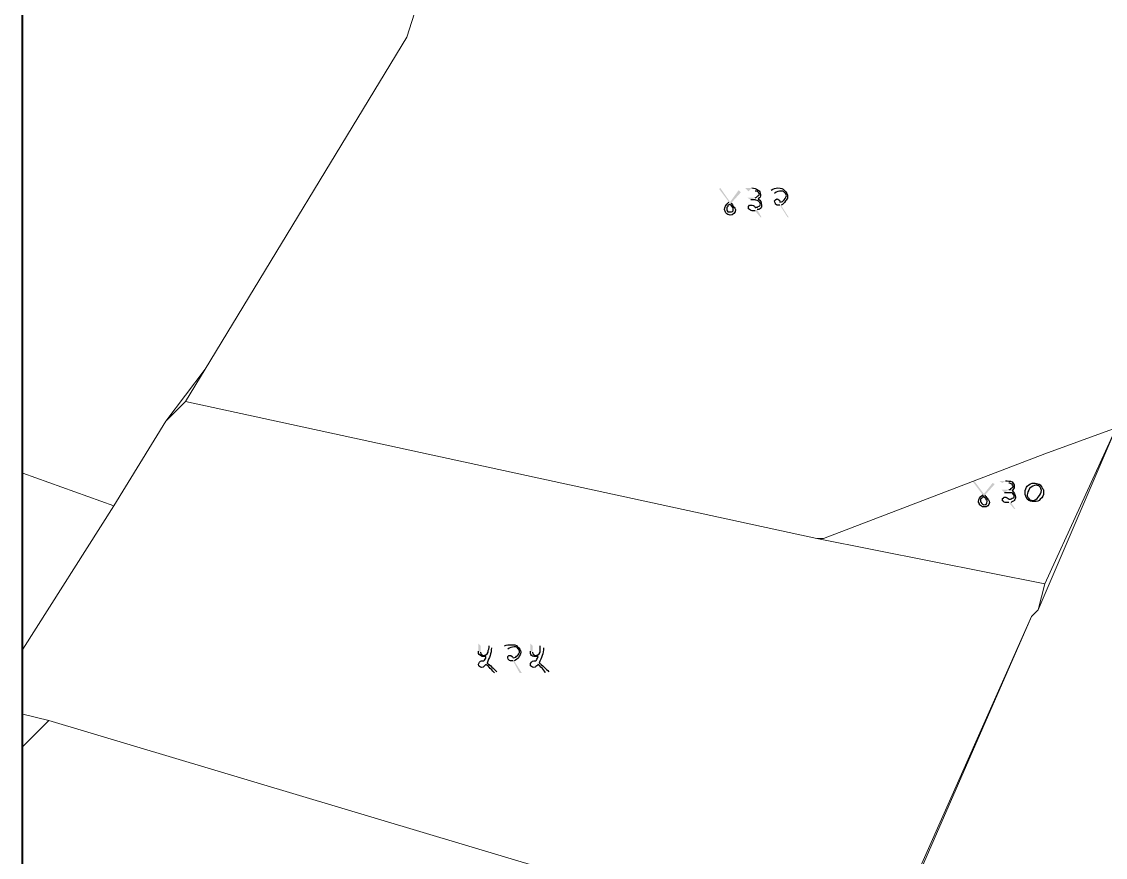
# Model space of a CAD drawing. Header units: inches. Extents: x -9985691 to 3643, y -3269800 to 4788.
# Drawn here: x -4983670 to -4982838, y -3260545 to -3259904 of the extents above; entities that cross this region are included whole.
import ezdxf

# ---------------------------------------------------------------- set-up
doc = ezdxf.new("R2010")
doc.units = ezdxf.units.IN
doc.header["$LTSCALE"] = 2
doc.header["$MEASUREMENT"] = 0
doc.layers.add('PDF_Geometry', color=7, linetype='CONTINUOUS')
doc.layers.add('PDF_Solid Fills', color=7, linetype='CONTINUOUS')

msp = doc.modelspace()

# ---------------------------------------------------------------- hatches: boundary and pattern name
at = {"layer": 'PDF_Solid Fills', "transparency": 33554559}
h = msp.add_hatch(color=256, dxfattribs=at)
h.paths.add_polyline_path([(-4983126.93, -3260042.15), (-4983134.43, -3260032.15), (-4983133.6, -3260031.31), (-4983126.1, -3260042.15), (-4983119.43, -3260032.98), (-4983117.77, -3260034.65), (-4983125.27, -3260042.98)], flags=0)
h.paths.add_polyline_path([(-4983111.93, -3260033.81), (-4983114.43, -3260031.31), (-4983109.43, -3260031.31)], flags=0)
h.paths.add_polyline_path([(-4983105.27, -3260047.98), (-4983101.93, -3260053.81), (-4983102.77, -3260053.81), (-4983106.93, -3260048.81)], flags=0)
h.paths.add_polyline_path([(-4983110.27, -3260040.48), (-4983112.77, -3260038.81), (-4983106.93, -3260038.81)], flags=0)
h.paths.add_polyline_path([(-4983091.93, -3260035.48), (-4983094.43, -3260032.98)], flags=0)
h.paths.add_polyline_path([(-4983086.93, -3260044.65), (-4983081.1, -3260053.81), (-4983081.93, -3260053.81), (-4983087.77, -3260044.65)], flags=0)
h = msp.add_hatch(color=256, dxfattribs=at)
h.paths.add_polyline_path([(-4983126.93, -3260042.15), (-4983134.43, -3260032.15), (-4983133.6, -3260031.31), (-4983126.1, -3260042.15), (-4983119.43, -3260032.98), (-4983117.77, -3260034.65), (-4983125.27, -3260042.98)], flags=0)
h.paths.add_polyline_path([(-4983111.93, -3260033.81), (-4983114.43, -3260031.31), (-4983109.43, -3260031.31)], flags=0)
h.paths.add_polyline_path([(-4983105.27, -3260047.98), (-4983101.93, -3260053.81), (-4983102.77, -3260053.81), (-4983106.93, -3260048.81)], flags=0)
h.paths.add_polyline_path([(-4983110.27, -3260040.48), (-4983112.77, -3260038.81), (-4983106.93, -3260038.81)], flags=0)
h.paths.add_polyline_path([(-4983091.93, -3260035.48), (-4983094.43, -3260032.98)], flags=0)
h.paths.add_polyline_path([(-4983086.93, -3260044.65), (-4983081.1, -3260053.81), (-4983081.93, -3260053.81), (-4983087.77, -3260044.65)], flags=0)
h = msp.add_hatch(color=256, dxfattribs=at)
h.paths.add_polyline_path([(-4982931.93, -3260267.15), (-4982939.43, -3260257.15), (-4982938.6, -3260256.32), (-4982931.1, -3260266.32), (-4982924.43, -3260257.98), (-4982922.77, -3260258.82), (-4982930.27, -3260267.15)], flags=0)
h.paths.add_polyline_path([(-4982916.93, -3260257.98), (-4982919.43, -3260256.32), (-4982914.43, -3260256.32)], flags=0)
h.paths.add_polyline_path([(-4982910.27, -3260272.98), (-4982906.93, -3260277.98), (-4982907.77, -3260277.98), (-4982911.93, -3260272.98)], flags=0)
h.paths.add_polyline_path([(-4982915.27, -3260265.48), (-4982917.77, -3260262.98), (-4982911.93, -3260262.98)], flags=0)
h = msp.add_hatch(color=256, dxfattribs=at)
h.paths.add_polyline_path([(-4982931.93, -3260267.15), (-4982939.43, -3260257.15), (-4982938.6, -3260256.32), (-4982931.1, -3260266.32), (-4982924.43, -3260257.98), (-4982922.77, -3260258.82), (-4982930.27, -3260267.15)], flags=0)
h.paths.add_polyline_path([(-4982916.93, -3260257.98), (-4982919.43, -3260256.32), (-4982914.43, -3260256.32)], flags=0)
h.paths.add_polyline_path([(-4982910.27, -3260272.98), (-4982906.93, -3260277.98), (-4982907.77, -3260277.98), (-4982911.93, -3260272.98)], flags=0)
h.paths.add_polyline_path([(-4982915.27, -3260265.48), (-4982917.77, -3260262.98), (-4982911.93, -3260262.98)], flags=0)
h = msp.add_hatch(color=256, dxfattribs=at)
h.paths.add_polyline_path([(-4983311.1, -3260382.98), (-4983309.43, -3260384.65)], flags=0)
h.paths.add_polyline_path([(-4983305.27, -3260402.98), (-4983306.93, -3260403.81)], flags=0)
h.paths.add_polyline_path([(-4983319.43, -3260387.15), (-4983319.43, -3260381.31), (-4983317.77, -3260382.98), (-4983317.77, -3260387.98)], flags=0)
h.paths.add_polyline_path([(-4983296.93, -3260385.48), (-4983299.43, -3260382.98)], flags=0)
h.paths.add_polyline_path([(-4983291.93, -3260394.65), (-4983286.1, -3260403.81), (-4983287.77, -3260403.81), (-4983292.77, -3260394.65)], flags=0)
h.paths.add_polyline_path([(-4983271.93, -3260382.98), (-4983269.43, -3260384.65)], flags=0)
h.paths.add_polyline_path([(-4983265.27, -3260402.98), (-4983267.77, -3260403.81)], flags=0)
h.paths.add_polyline_path([(-4983279.43, -3260387.15), (-4983279.43, -3260381.31), (-4983277.77, -3260382.98), (-4983277.77, -3260387.98)], flags=0)
h = msp.add_hatch(color=256, dxfattribs=at)
h.paths.add_polyline_path([(-4983311.1, -3260382.98), (-4983309.43, -3260384.65)], flags=0)
h.paths.add_polyline_path([(-4983305.27, -3260402.98), (-4983306.93, -3260403.81)], flags=0)
h.paths.add_polyline_path([(-4983319.43, -3260387.15), (-4983319.43, -3260381.31), (-4983317.77, -3260382.98), (-4983317.77, -3260387.98)], flags=0)
h.paths.add_polyline_path([(-4983296.93, -3260385.48), (-4983299.43, -3260382.98)], flags=0)
h.paths.add_polyline_path([(-4983291.93, -3260394.65), (-4983286.1, -3260403.81), (-4983287.77, -3260403.81), (-4983292.77, -3260394.65)], flags=0)
h.paths.add_polyline_path([(-4983271.93, -3260382.98), (-4983269.43, -3260384.65)], flags=0)
h.paths.add_polyline_path([(-4983265.27, -3260402.98), (-4983267.77, -3260403.81)], flags=0)
h.paths.add_polyline_path([(-4983279.43, -3260387.15), (-4983279.43, -3260381.31), (-4983277.77, -3260382.98), (-4983277.77, -3260387.98)], flags=0)

# ---------------------------------------------------------------- linework, layer by layer
at = {"layer": 'PDF_Geometry', "lineweight": 13}
msp.add_lwpolyline([(-4983670.26, -3257525.48), (-4979932.76, -3257525.48), (-4979932.76, -3261197.15), (-4983670.26, -3261197.15)], close=True, dxfattribs=at)
at = {"layer": 'PDF_Geometry', "lineweight": 9}
for points in [[(-4983339.43, -3259805.48), (-4983374.43, -3259915.48), (-4983529.43, -3260170.48), (-4983559.43, -3260210.48), (-4983599.43, -3260275.48), (-4983669.43, -3260250.48), (-4983669.43, -3259520.48), (-4983589.43, -3259580.48), (-4983474.43, -3259695.48), (-4983354.43, -3259780.48)], [(-4983339.43, -3259805.48), (-4983374.43, -3259915.48), (-4983529.43, -3260170.48), (-4983559.43, -3260210.48), (-4983599.43, -3260275.48), (-4983669.43, -3260250.48), (-4983669.43, -3259520.48), (-4983589.43, -3259580.48), (-4983474.43, -3259695.48), (-4983354.43, -3259780.48)], [(-4983339.43, -3259805.48), (-4983374.43, -3259915.48), (-4983529.43, -3260170.48), (-4983559.43, -3260210.48), (-4983599.43, -3260275.48), (-4983669.43, -3260250.48), (-4983669.43, -3259520.48), (-4983589.43, -3259580.48), (-4983474.43, -3259695.48), (-4983354.43, -3259780.48)], [(-4983339.43, -3259805.48), (-4983374.43, -3259915.48), (-4983529.43, -3260170.48), (-4983559.43, -3260210.48), (-4983599.43, -3260275.48), (-4983669.43, -3260250.48), (-4983669.43, -3259520.48), (-4983589.43, -3259580.48), (-4983474.43, -3259695.48), (-4983354.43, -3259780.48)], [(-4982659.43, -3259795.48), (-4982829.43, -3260215.48), (-4982884.43, -3260235.48), (-4983054.43, -3260300.48), (-4983059.43, -3260300.48), (-4983544.43, -3260195.48), (-4983529.43, -3260170.48), (-4983374.43, -3259915.48), (-4983339.43, -3259805.48), (-4983229.43, -3259845.48), (-4983229.43, -3259850.48), (-4983004.43, -3259885.48), (-4982909.43, -3259860.48), (-4982824.43, -3259825.48), (-4982734.43, -3259825.48), (-4982674.43, -3259795.48)], [(-4982659.43, -3259795.48), (-4982829.43, -3260215.48), (-4982884.43, -3260235.48), (-4983054.43, -3260300.48), (-4983059.43, -3260300.48), (-4983544.43, -3260195.48), (-4983529.43, -3260170.48), (-4983374.43, -3259915.48), (-4983339.43, -3259805.48), (-4983229.43, -3259845.48), (-4983229.43, -3259850.48), (-4983004.43, -3259885.48), (-4982909.43, -3259860.48), (-4982824.43, -3259825.48), (-4982734.43, -3259825.48), (-4982674.43, -3259795.48)], [(-4982659.43, -3259795.48), (-4982829.43, -3260215.48), (-4982884.43, -3260235.48), (-4983054.43, -3260300.48), (-4983059.43, -3260300.48), (-4983544.43, -3260195.48), (-4983529.43, -3260170.48), (-4983374.43, -3259915.48), (-4983339.43, -3259805.48), (-4983229.43, -3259845.48), (-4983229.43, -3259850.48), (-4983004.43, -3259885.48), (-4982909.43, -3259860.48), (-4982824.43, -3259825.48), (-4982734.43, -3259825.48), (-4982674.43, -3259795.48)], [(-4982659.43, -3259795.48), (-4982829.43, -3260215.48), (-4982884.43, -3260235.48), (-4983054.43, -3260300.48), (-4983059.43, -3260300.48), (-4983544.43, -3260195.48), (-4983529.43, -3260170.48), (-4983374.43, -3259915.48), (-4983339.43, -3259805.48), (-4983229.43, -3259845.48), (-4983229.43, -3259850.48), (-4983004.43, -3259885.48), (-4982909.43, -3259860.48), (-4982824.43, -3259825.48), (-4982734.43, -3259825.48), (-4982674.43, -3259795.48)], [(-4982779.43, -3260565.48), (-4982809.43, -3260645.48), (-4982909.43, -3260780.48), (-4983179.43, -3261195.48), (-4983284.43, -3261195.48), (-4983139.43, -3260920.48), (-4982894.43, -3260360.48), (-4982889.43, -3260355.48), (-4982829.43, -3260215.48), (-4982819.43, -3260210.48), (-4982629.43, -3260170.48), (-4982739.43, -3260455.48)], [(-4982779.43, -3260565.48), (-4982809.43, -3260645.48), (-4982909.43, -3260780.48), (-4983179.43, -3261195.48), (-4983284.43, -3261195.48), (-4983139.43, -3260920.48), (-4982894.43, -3260360.48), (-4982889.43, -3260355.48), (-4982829.43, -3260215.48), (-4982819.43, -3260210.48), (-4982629.43, -3260170.48), (-4982739.43, -3260455.48)], [(-4982779.43, -3260565.48), (-4982809.43, -3260645.48), (-4982909.43, -3260780.48), (-4983179.43, -3261195.48), (-4983284.43, -3261195.48), (-4983139.43, -3260920.48), (-4982894.43, -3260360.48), (-4982889.43, -3260355.48), (-4982829.43, -3260215.48), (-4982819.43, -3260210.48), (-4982629.43, -3260170.48), (-4982739.43, -3260455.48)], [(-4982779.43, -3260565.48), (-4982809.43, -3260645.48), (-4982909.43, -3260780.48), (-4983179.43, -3261195.48), (-4983284.43, -3261195.48), (-4983139.43, -3260920.48), (-4982894.43, -3260360.48), (-4982889.43, -3260355.48), (-4982829.43, -3260215.48), (-4982819.43, -3260210.48), (-4982629.43, -3260170.48), (-4982739.43, -3260455.48)], [(-4983544.43, -3260195.48), (-4983059.43, -3260300.48), (-4982884.43, -3260335.48), (-4982889.43, -3260355.48), (-4982894.43, -3260360.48), (-4983014.43, -3260630.48), (-4983649.43, -3260440.48), (-4983669.43, -3260435.48), (-4983669.43, -3260385.48), (-4983599.43, -3260275.48), (-4983559.43, -3260210.48)], [(-4983544.43, -3260195.48), (-4983059.43, -3260300.48), (-4982884.43, -3260335.48), (-4982889.43, -3260355.48), (-4982894.43, -3260360.48), (-4983014.43, -3260630.48), (-4983649.43, -3260440.48), (-4983669.43, -3260435.48), (-4983669.43, -3260385.48), (-4983599.43, -3260275.48), (-4983559.43, -3260210.48)], [(-4983544.43, -3260195.48), (-4983059.43, -3260300.48), (-4982884.43, -3260335.48), (-4982889.43, -3260355.48), (-4982894.43, -3260360.48), (-4983014.43, -3260630.48), (-4983649.43, -3260440.48), (-4983669.43, -3260435.48), (-4983669.43, -3260385.48), (-4983599.43, -3260275.48), (-4983559.43, -3260210.48)], [(-4983544.43, -3260195.48), (-4983059.43, -3260300.48), (-4982884.43, -3260335.48), (-4982889.43, -3260355.48), (-4982894.43, -3260360.48), (-4983014.43, -3260630.48), (-4983649.43, -3260440.48), (-4983669.43, -3260435.48), (-4983669.43, -3260385.48), (-4983599.43, -3260275.48), (-4983559.43, -3260210.48)], [(-4983059.43, -3260300.48), (-4983054.43, -3260300.48), (-4982884.43, -3260235.48), (-4982829.43, -3260215.48), (-4982884.43, -3260335.48)], [(-4983059.43, -3260300.48), (-4983054.43, -3260300.48), (-4982884.43, -3260235.48), (-4982829.43, -3260215.48), (-4982884.43, -3260335.48)], [(-4983059.43, -3260300.48), (-4983054.43, -3260300.48), (-4982884.43, -3260235.48), (-4982829.43, -3260215.48), (-4982884.43, -3260335.48)], [(-4983059.43, -3260300.48), (-4983054.43, -3260300.48), (-4982884.43, -3260235.48), (-4982829.43, -3260215.48), (-4982884.43, -3260335.48)], [(-4983599.43, -3260275.48), (-4983669.43, -3260385.48), (-4983669.43, -3260250.48)], [(-4983599.43, -3260275.48), (-4983669.43, -3260385.48), (-4983669.43, -3260250.48)], [(-4983599.43, -3260275.48), (-4983669.43, -3260385.48), (-4983669.43, -3260250.48)], [(-4983599.43, -3260275.48), (-4983669.43, -3260385.48), (-4983669.43, -3260250.48)], [(-4983649.43, -3260440.48), (-4983669.43, -3260460.48), (-4983669.43, -3260435.48)], [(-4983649.43, -3260440.48), (-4983669.43, -3260460.48), (-4983669.43, -3260435.48)], [(-4983649.43, -3260440.48), (-4983669.43, -3260460.48), (-4983669.43, -3260435.48)], [(-4983649.43, -3260440.48), (-4983669.43, -3260460.48), (-4983669.43, -3260435.48)], [(-4983014.43, -3260630.48), (-4983139.43, -3260920.48), (-4983554.43, -3260760.48), (-4983669.43, -3260720.48), (-4983669.43, -3260460.48), (-4983649.43, -3260440.48)], [(-4983014.43, -3260630.48), (-4983139.43, -3260920.48), (-4983554.43, -3260760.48), (-4983669.43, -3260720.48), (-4983669.43, -3260460.48), (-4983649.43, -3260440.48)], [(-4983014.43, -3260630.48), (-4983139.43, -3260920.48), (-4983554.43, -3260760.48), (-4983669.43, -3260720.48), (-4983669.43, -3260460.48), (-4983649.43, -3260440.48)], [(-4983014.43, -3260630.48), (-4983139.43, -3260920.48), (-4983554.43, -3260760.48), (-4983669.43, -3260720.48), (-4983669.43, -3260460.48), (-4983649.43, -3260440.48)]]:
    msp.add_lwpolyline(points, close=True, dxfattribs=at)
at = {"layer": 'PDF_Geometry', "lineweight": 25}
for points in [[(-4983109.43, -3260031.31), (-4983107.77, -3260031.31), (-4983106.1, -3260032.15), (-4983104.43, -3260032.98)], [(-4983109.43, -3260031.31), (-4983107.77, -3260031.31), (-4983106.1, -3260032.15), (-4983104.43, -3260032.98)], [(-4983104.43, -3260034.65), (-4983105.27, -3260033.81), (-4983106.1, -3260033.81), (-4983106.93, -3260033.81)], [(-4983104.43, -3260034.65), (-4983105.27, -3260033.81), (-4983106.1, -3260033.81), (-4983106.93, -3260033.81)], [(-4983106.93, -3260038.81), (-4983106.1, -3260038.81), (-4983105.27, -3260037.98), (-4983105.27, -3260037.98)], [(-4983106.93, -3260038.81), (-4983106.1, -3260038.81), (-4983105.27, -3260037.98), (-4983105.27, -3260037.98)], [(-4983105.27, -3260037.98), (-4983104.43, -3260037.15), (-4983103.6, -3260036.31), (-4983103.6, -3260036.31)], [(-4983105.27, -3260037.98), (-4983104.43, -3260037.15), (-4983103.6, -3260036.31), (-4983103.6, -3260036.31)], [(-4983104.43, -3260032.98), (-4983103.6, -3260033.81), (-4983102.77, -3260034.65), (-4983102.77, -3260036.31)], [(-4983104.43, -3260032.98), (-4983103.6, -3260033.81), (-4983102.77, -3260034.65), (-4983102.77, -3260036.31)], [(-4983103.6, -3260036.31), (-4983103.6, -3260035.48), (-4983104.43, -3260034.65), (-4983104.43, -3260034.65)], [(-4983103.6, -3260036.31), (-4983103.6, -3260035.48), (-4983104.43, -3260034.65), (-4983104.43, -3260034.65)], [(-4983102.77, -3260036.31), (-4983102.77, -3260037.98), (-4983102.77, -3260038.81), (-4983104.43, -3260039.65)], [(-4983102.77, -3260036.31), (-4983102.77, -3260037.98), (-4983102.77, -3260038.81), (-4983104.43, -3260039.65)], [(-4983094.43, -3260032.98), (-4983092.77, -3260032.15), (-4983091.1, -3260031.31), (-4983089.43, -3260031.31)], [(-4983094.43, -3260032.98), (-4983092.77, -3260032.15), (-4983091.1, -3260031.31), (-4983089.43, -3260031.31)], [(-4983086.93, -3260033.81), (-4983088.6, -3260033.81), (-4983090.27, -3260033.81), (-4983091.93, -3260035.48)], [(-4983086.93, -3260033.81), (-4983088.6, -3260033.81), (-4983090.27, -3260033.81), (-4983091.93, -3260035.48)], [(-4983089.43, -3260031.31), (-4983086.93, -3260031.31), (-4983085.27, -3260032.15), (-4983084.43, -3260032.98)], [(-4983089.43, -3260031.31), (-4983086.93, -3260031.31), (-4983085.27, -3260032.15), (-4983084.43, -3260032.98)], [(-4983084.43, -3260034.65), (-4983085.27, -3260033.81), (-4983086.1, -3260033.81), (-4983086.93, -3260033.81)], [(-4983084.43, -3260034.65), (-4983085.27, -3260033.81), (-4983086.1, -3260033.81), (-4983086.93, -3260033.81)], [(-4983084.43, -3260032.98), (-4983082.77, -3260034.65), (-4983081.93, -3260036.31), (-4983081.93, -3260037.98)], [(-4983084.43, -3260032.98), (-4983082.77, -3260034.65), (-4983081.93, -3260036.31), (-4983081.93, -3260037.98)], [(-4983082.77, -3260037.15), (-4983082.77, -3260036.31), (-4983083.6, -3260035.48), (-4983084.43, -3260034.65)], [(-4983082.77, -3260037.15), (-4983082.77, -3260036.31), (-4983083.6, -3260035.48), (-4983084.43, -3260034.65)], [(-4983084.43, -3260040.48), (-4983083.6, -3260038.81), (-4983082.77, -3260037.98), (-4983082.77, -3260037.15)], [(-4983084.43, -3260040.48), (-4983083.6, -3260038.81), (-4983082.77, -3260037.98), (-4983082.77, -3260037.15)], [(-4983081.93, -3260037.98), (-4983081.93, -3260039.65), (-4983082.77, -3260040.48), (-4983083.6, -3260041.31)], [(-4983081.93, -3260037.98), (-4983081.93, -3260039.65), (-4983082.77, -3260040.48), (-4983083.6, -3260041.31)], [(-4983130.27, -3260047.98), (-4983130.27, -3260046.31), (-4983129.43, -3260044.65), (-4983126.93, -3260042.15)], [(-4983130.27, -3260047.98), (-4983130.27, -3260046.31), (-4983129.43, -3260044.65), (-4983126.93, -3260042.15)], [(-4983127.77, -3260044.65), (-4983127.77, -3260045.48), (-4983127.77, -3260045.48), (-4983128.6, -3260046.31)], [(-4983127.77, -3260044.65), (-4983127.77, -3260045.48), (-4983127.77, -3260045.48), (-4983128.6, -3260046.31)], [(-4983128.6, -3260046.31), (-4983128.6, -3260047.15), (-4983128.6, -3260047.15), (-4983128.6, -3260047.15)], [(-4983128.6, -3260046.31), (-4983128.6, -3260047.15), (-4983128.6, -3260047.15), (-4983128.6, -3260047.15)], [(-4983128.6, -3260047.15), (-4983128.6, -3260047.98), (-4983128.6, -3260048.81), (-4983127.77, -3260049.65)], [(-4983128.6, -3260047.15), (-4983128.6, -3260047.98), (-4983128.6, -3260048.81), (-4983127.77, -3260049.65)], [(-4983126.1, -3260043.81), (-4983126.93, -3260043.81), (-4983126.93, -3260044.65), (-4983127.77, -3260044.65)], [(-4983126.1, -3260043.81), (-4983126.93, -3260043.81), (-4983126.93, -3260044.65), (-4983127.77, -3260044.65)], [(-4983125.27, -3260044.65), (-4983126.1, -3260044.65), (-4983126.1, -3260043.81), (-4983126.1, -3260043.81)], [(-4983125.27, -3260044.65), (-4983126.1, -3260044.65), (-4983126.1, -3260043.81), (-4983126.1, -3260043.81)], [(-4983125.27, -3260042.98), (-4983125.27, -3260042.98), (-4983124.43, -3260043.81), (-4983123.6, -3260045.48)], [(-4983125.27, -3260042.98), (-4983125.27, -3260042.98), (-4983124.43, -3260043.81), (-4983123.6, -3260045.48)], [(-4983124.43, -3260045.48), (-4983124.43, -3260045.48), (-4983125.27, -3260045.48), (-4983125.27, -3260044.65)], [(-4983124.43, -3260045.48), (-4983124.43, -3260045.48), (-4983125.27, -3260045.48), (-4983125.27, -3260044.65)], [(-4983123.6, -3260047.15), (-4983123.6, -3260046.31), (-4983124.43, -3260046.31), (-4983124.43, -3260045.48)], [(-4983123.6, -3260047.15), (-4983123.6, -3260046.31), (-4983124.43, -3260046.31), (-4983124.43, -3260045.48)], [(-4983123.6, -3260045.48), (-4983122.77, -3260046.31), (-4983121.93, -3260047.15), (-4983121.93, -3260047.98)], [(-4983123.6, -3260045.48), (-4983122.77, -3260046.31), (-4983121.93, -3260047.15), (-4983121.93, -3260047.98)], [(-4983123.6, -3260047.98), (-4983123.6, -3260047.98), (-4983123.6, -3260047.98), (-4983123.6, -3260047.15)], [(-4983123.6, -3260047.98), (-4983123.6, -3260047.98), (-4983123.6, -3260047.98), (-4983123.6, -3260047.15)], [(-4983111.93, -3260046.31), (-4983111.93, -3260045.48), (-4983111.93, -3260045.48), (-4983111.1, -3260044.65)], [(-4983111.93, -3260046.31), (-4983111.93, -3260045.48), (-4983111.93, -3260045.48), (-4983111.1, -3260044.65)], [(-4983111.1, -3260047.98), (-4983111.93, -3260047.98), (-4983111.93, -3260047.15), (-4983111.93, -3260046.31)], [(-4983111.1, -3260047.98), (-4983111.93, -3260047.98), (-4983111.93, -3260047.15), (-4983111.93, -3260046.31)], [(-4983111.1, -3260044.65), (-4983111.1, -3260044.65), (-4983110.27, -3260044.65), (-4983110.27, -3260044.65)], [(-4983111.1, -3260044.65), (-4983111.1, -3260044.65), (-4983110.27, -3260044.65), (-4983110.27, -3260044.65)], [(-4983108.6, -3260040.48), (-4983109.43, -3260040.48), (-4983109.43, -3260040.48), (-4983110.27, -3260040.48)], [(-4983108.6, -3260040.48), (-4983109.43, -3260040.48), (-4983109.43, -3260040.48), (-4983110.27, -3260040.48)], [(-4983110.27, -3260044.65), (-4983108.6, -3260044.65), (-4983106.93, -3260044.65), (-4983106.93, -3260046.31)], [(-4983110.27, -3260044.65), (-4983108.6, -3260044.65), (-4983106.93, -3260044.65), (-4983106.93, -3260046.31)], [(-4983106.93, -3260040.48), (-4983107.77, -3260040.48), (-4983107.77, -3260040.48), (-4983108.6, -3260040.48)], [(-4983106.93, -3260040.48), (-4983107.77, -3260040.48), (-4983107.77, -3260040.48), (-4983108.6, -3260040.48)], [(-4983104.43, -3260041.31), (-4983104.43, -3260041.31), (-4983106.1, -3260040.48), (-4983106.93, -3260040.48)], [(-4983104.43, -3260041.31), (-4983104.43, -3260041.31), (-4983106.1, -3260040.48), (-4983106.93, -3260040.48)], [(-4983106.93, -3260046.31), (-4983106.1, -3260046.31), (-4983105.27, -3260046.31), (-4983104.43, -3260045.48)], [(-4983106.93, -3260046.31), (-4983106.1, -3260046.31), (-4983105.27, -3260046.31), (-4983104.43, -3260045.48)], [(-4983102.77, -3260047.15), (-4983103.6, -3260047.98), (-4983104.43, -3260047.98), (-4983105.27, -3260047.98)], [(-4983102.77, -3260047.15), (-4983103.6, -3260047.98), (-4983104.43, -3260047.98), (-4983105.27, -3260047.98)], [(-4983104.43, -3260039.65), (-4983102.77, -3260041.31), (-4983101.93, -3260042.15), (-4983101.93, -3260044.65)], [(-4983104.43, -3260039.65), (-4983102.77, -3260041.31), (-4983101.93, -3260042.15), (-4983101.93, -3260044.65)], [(-4983102.77, -3260043.81), (-4983102.77, -3260042.98), (-4983103.6, -3260042.15), (-4983104.43, -3260041.31)], [(-4983102.77, -3260043.81), (-4983102.77, -3260042.98), (-4983103.6, -3260042.15), (-4983104.43, -3260041.31)], [(-4983104.43, -3260045.48), (-4983103.6, -3260045.48), (-4983102.77, -3260044.65), (-4983102.77, -3260043.81)], [(-4983104.43, -3260045.48), (-4983103.6, -3260045.48), (-4983102.77, -3260044.65), (-4983102.77, -3260043.81)], [(-4983101.93, -3260044.65), (-4983101.93, -3260045.48), (-4983101.93, -3260046.31), (-4983102.77, -3260047.15)], [(-4983101.93, -3260044.65), (-4983101.93, -3260045.48), (-4983101.93, -3260046.31), (-4983102.77, -3260047.15)], [(-4983091.93, -3260041.31), (-4983091.93, -3260041.31), (-4983091.93, -3260040.48), (-4983091.1, -3260040.48)], [(-4983091.93, -3260041.31), (-4983091.93, -3260041.31), (-4983091.93, -3260040.48), (-4983091.1, -3260040.48)], [(-4983091.1, -3260043.81), (-4983091.1, -3260042.98), (-4983091.93, -3260042.98), (-4983091.93, -3260041.31)], [(-4983091.1, -3260043.81), (-4983091.1, -3260042.98), (-4983091.93, -3260042.98), (-4983091.93, -3260041.31)], [(-4983091.1, -3260040.48), (-4983091.1, -3260040.48), (-4983090.27, -3260039.65), (-4983090.27, -3260039.65)], [(-4983091.1, -3260040.48), (-4983091.1, -3260040.48), (-4983090.27, -3260039.65), (-4983090.27, -3260039.65)], [(-4983088.6, -3260044.65), (-4983089.43, -3260044.65), (-4983090.27, -3260044.65), (-4983091.1, -3260043.81)], [(-4983088.6, -3260044.65), (-4983089.43, -3260044.65), (-4983090.27, -3260044.65), (-4983091.1, -3260043.81)], [(-4983090.27, -3260039.65), (-4983089.43, -3260039.65), (-4983089.43, -3260040.48), (-4983088.6, -3260040.48)], [(-4983090.27, -3260039.65), (-4983089.43, -3260039.65), (-4983089.43, -3260040.48), (-4983088.6, -3260040.48)], [(-4983088.6, -3260040.48), (-4983087.77, -3260041.31), (-4983087.77, -3260041.31), (-4983087.77, -3260042.15)], [(-4983088.6, -3260040.48), (-4983087.77, -3260041.31), (-4983087.77, -3260041.31), (-4983087.77, -3260042.15)], [(-4983087.77, -3260044.65), (-4983087.77, -3260044.65), (-4983088.6, -3260044.65), (-4983088.6, -3260044.65)], [(-4983087.77, -3260044.65), (-4983087.77, -3260044.65), (-4983088.6, -3260044.65), (-4983088.6, -3260044.65)], [(-4983087.77, -3260042.15), (-4983086.1, -3260042.15), (-4983085.27, -3260041.31), (-4983084.43, -3260040.48)], [(-4983087.77, -3260042.15), (-4983086.1, -3260042.15), (-4983085.27, -3260041.31), (-4983084.43, -3260040.48)], [(-4983083.6, -3260041.31), (-4983084.43, -3260042.98), (-4983085.27, -3260043.81), (-4983086.93, -3260044.65)], [(-4983083.6, -3260041.31), (-4983084.43, -3260042.98), (-4983085.27, -3260043.81), (-4983086.93, -3260044.65)], [(-4983129.43, -3260050.48), (-4983129.43, -3260049.65), (-4983130.27, -3260048.81), (-4983130.27, -3260047.98)], [(-4983129.43, -3260050.48), (-4983129.43, -3260049.65), (-4983130.27, -3260048.81), (-4983130.27, -3260047.98)], [(-4983126.1, -3260052.15), (-4983126.93, -3260052.15), (-4983128.6, -3260051.31), (-4983129.43, -3260050.48)], [(-4983126.1, -3260052.15), (-4983126.93, -3260052.15), (-4983128.6, -3260051.31), (-4983129.43, -3260050.48)], [(-4983127.77, -3260049.65), (-4983127.77, -3260049.65), (-4983126.93, -3260049.65), (-4983126.1, -3260049.65)], [(-4983127.77, -3260049.65), (-4983127.77, -3260049.65), (-4983126.93, -3260049.65), (-4983126.1, -3260049.65)], [(-4983126.1, -3260049.65), (-4983124.43, -3260049.65), (-4983123.6, -3260049.65), (-4983123.6, -3260047.98)], [(-4983121.93, -3260047.98), (-4983121.93, -3260050.48), (-4983123.6, -3260052.15), (-4983126.1, -3260052.15)], [(-4983126.1, -3260049.65), (-4983124.43, -3260049.65), (-4983123.6, -3260049.65), (-4983123.6, -3260047.98)], [(-4983121.93, -3260047.98), (-4983121.93, -3260050.48), (-4983123.6, -3260052.15), (-4983126.1, -3260052.15)], [(-4983108.6, -3260048.81), (-4983109.43, -3260048.81), (-4983110.27, -3260048.81), (-4983111.1, -3260047.98)], [(-4983108.6, -3260048.81), (-4983109.43, -3260048.81), (-4983110.27, -3260048.81), (-4983111.1, -3260047.98)], [(-4983106.93, -3260048.81), (-4983106.93, -3260048.81), (-4983107.77, -3260048.81), (-4983108.6, -3260048.81)], [(-4983106.93, -3260048.81), (-4983106.93, -3260048.81), (-4983107.77, -3260048.81), (-4983108.6, -3260048.81)], [(-4982914.43, -3260256.32), (-4982912.77, -3260256.32), (-4982911.1, -3260256.32), (-4982909.43, -3260257.15)], [(-4982914.43, -3260256.32), (-4982912.77, -3260256.32), (-4982911.1, -3260256.32), (-4982909.43, -3260257.15)], [(-4982909.43, -3260258.82), (-4982910.27, -3260258.82), (-4982911.1, -3260257.98), (-4982911.93, -3260257.98)], [(-4982909.43, -3260258.82), (-4982910.27, -3260258.82), (-4982911.1, -3260257.98), (-4982911.93, -3260257.98)], [(-4982911.93, -3260262.98), (-4982911.1, -3260262.98), (-4982910.27, -3260262.98), (-4982910.27, -3260262.15)], [(-4982911.93, -3260262.98), (-4982911.1, -3260262.98), (-4982910.27, -3260262.98), (-4982910.27, -3260262.15)], [(-4982910.27, -3260262.15), (-4982909.43, -3260261.32), (-4982908.6, -3260261.32), (-4982908.6, -3260260.48)], [(-4982910.27, -3260262.15), (-4982909.43, -3260261.32), (-4982908.6, -3260261.32), (-4982908.6, -3260260.48)], [(-4982909.43, -3260257.15), (-4982908.6, -3260257.98), (-4982907.77, -3260258.82), (-4982907.77, -3260260.48)], [(-4982909.43, -3260257.15), (-4982908.6, -3260257.98), (-4982907.77, -3260258.82), (-4982907.77, -3260260.48)], [(-4982908.6, -3260260.48), (-4982908.6, -3260259.65), (-4982909.43, -3260259.65), (-4982909.43, -3260258.82)], [(-4982908.6, -3260260.48), (-4982908.6, -3260259.65), (-4982909.43, -3260259.65), (-4982909.43, -3260258.82)], [(-4982907.77, -3260260.48), (-4982907.77, -3260262.15), (-4982908.6, -3260262.98), (-4982909.43, -3260263.82)], [(-4982907.77, -3260260.48), (-4982907.77, -3260262.15), (-4982908.6, -3260262.98), (-4982909.43, -3260263.82)], [(-4982909.43, -3260263.82), (-4982907.77, -3260265.48), (-4982906.93, -3260267.15), (-4982906.93, -3260268.82)], [(-4982909.43, -3260263.82), (-4982907.77, -3260265.48), (-4982906.93, -3260267.15), (-4982906.93, -3260268.82)], [(-4982899.43, -3260265.48), (-4982899.43, -3260262.98), (-4982898.6, -3260261.32), (-4982897.77, -3260260.48)], [(-4982899.43, -3260265.48), (-4982899.43, -3260262.98), (-4982898.6, -3260261.32), (-4982897.77, -3260260.48)], [(-4982897.77, -3260260.48), (-4982896.1, -3260258.82), (-4982894.43, -3260257.98), (-4982892.77, -3260257.98)], [(-4982897.77, -3260260.48), (-4982896.1, -3260258.82), (-4982894.43, -3260257.98), (-4982892.77, -3260257.98)], [(-4982896.1, -3260262.15), (-4982896.93, -3260263.82), (-4982897.77, -3260265.48), (-4982897.77, -3260267.15)], [(-4982896.1, -3260262.15), (-4982896.93, -3260263.82), (-4982897.77, -3260265.48), (-4982897.77, -3260267.15)], [(-4982891.1, -3260259.65), (-4982892.77, -3260259.65), (-4982894.43, -3260260.48), (-4982896.1, -3260262.15)], [(-4982891.1, -3260259.65), (-4982892.77, -3260259.65), (-4982894.43, -3260260.48), (-4982896.1, -3260262.15)], [(-4982892.77, -3260257.98), (-4982891.1, -3260257.98), (-4982890.27, -3260258.82), (-4982888.6, -3260258.82)], [(-4982892.77, -3260257.98), (-4982891.1, -3260257.98), (-4982890.27, -3260258.82), (-4982888.6, -3260258.82)], [(-4982888.6, -3260260.48), (-4982889.43, -3260259.65), (-4982890.27, -3260259.65), (-4982891.1, -3260259.65)], [(-4982888.6, -3260260.48), (-4982889.43, -3260259.65), (-4982890.27, -3260259.65), (-4982891.1, -3260259.65)], [(-4982889.43, -3260268.82), (-4982887.77, -3260267.15), (-4982886.93, -3260265.48), (-4982886.93, -3260263.82)], [(-4982889.43, -3260268.82), (-4982887.77, -3260267.15), (-4982886.93, -3260265.48), (-4982886.93, -3260263.82)], [(-4982888.6, -3260258.82), (-4982887.77, -3260259.65), (-4982886.93, -3260260.48), (-4982886.1, -3260262.15)], [(-4982888.6, -3260258.82), (-4982887.77, -3260259.65), (-4982886.93, -3260260.48), (-4982886.1, -3260262.15)], [(-4982886.93, -3260263.82), (-4982886.93, -3260262.98), (-4982887.77, -3260261.32), (-4982888.6, -3260260.48)], [(-4982886.93, -3260263.82), (-4982886.93, -3260262.98), (-4982887.77, -3260261.32), (-4982888.6, -3260260.48)], [(-4982886.1, -3260262.15), (-4982885.27, -3260262.98), (-4982885.27, -3260263.82), (-4982885.27, -3260265.48)], [(-4982886.1, -3260262.15), (-4982885.27, -3260262.98), (-4982885.27, -3260263.82), (-4982885.27, -3260265.48)], [(-4982935.27, -3260272.15), (-4982935.27, -3260270.48), (-4982934.43, -3260268.82), (-4982931.93, -3260267.15)], [(-4982935.27, -3260272.15), (-4982935.27, -3260270.48), (-4982934.43, -3260268.82), (-4982931.93, -3260267.15)], [(-4982934.43, -3260274.65), (-4982934.43, -3260273.82), (-4982935.27, -3260272.98), (-4982935.27, -3260272.15)], [(-4982934.43, -3260274.65), (-4982934.43, -3260273.82), (-4982935.27, -3260272.98), (-4982935.27, -3260272.15)], [(-4982932.77, -3260269.65), (-4982932.77, -3260269.65), (-4982932.77, -3260269.65), (-4982933.6, -3260270.48)], [(-4982932.77, -3260269.65), (-4982932.77, -3260269.65), (-4982932.77, -3260269.65), (-4982933.6, -3260270.48)], [(-4982933.6, -3260270.48), (-4982933.6, -3260271.32), (-4982933.6, -3260271.32), (-4982933.6, -3260272.15)], [(-4982933.6, -3260270.48), (-4982933.6, -3260271.32), (-4982933.6, -3260271.32), (-4982933.6, -3260272.15)], [(-4982933.6, -3260272.15), (-4982933.6, -3260272.15), (-4982933.6, -3260272.98), (-4982932.77, -3260273.82)], [(-4982933.6, -3260272.15), (-4982933.6, -3260272.15), (-4982933.6, -3260272.98), (-4982932.77, -3260273.82)], [(-4982931.1, -3260267.98), (-4982931.93, -3260267.98), (-4982931.93, -3260268.82), (-4982932.77, -3260269.65)], [(-4982931.1, -3260267.98), (-4982931.93, -3260267.98), (-4982931.93, -3260268.82), (-4982932.77, -3260269.65)], [(-4982931.1, -3260268.82), (-4982931.1, -3260268.82), (-4982931.1, -3260267.98), (-4982931.1, -3260267.98)], [(-4982931.1, -3260268.82), (-4982931.1, -3260268.82), (-4982931.1, -3260267.98), (-4982931.1, -3260267.98)], [(-4982929.43, -3260269.65), (-4982929.43, -3260269.65), (-4982930.27, -3260269.65), (-4982931.1, -3260268.82)], [(-4982929.43, -3260269.65), (-4982929.43, -3260269.65), (-4982930.27, -3260269.65), (-4982931.1, -3260268.82)], [(-4982931.1, -3260274.65), (-4982929.43, -3260274.65), (-4982928.6, -3260273.82), (-4982928.6, -3260272.15)], [(-4982931.1, -3260274.65), (-4982929.43, -3260274.65), (-4982928.6, -3260273.82), (-4982928.6, -3260272.15)], [(-4982930.27, -3260267.15), (-4982930.27, -3260267.98), (-4982929.43, -3260268.82), (-4982928.6, -3260269.65)], [(-4982930.27, -3260267.15), (-4982930.27, -3260267.98), (-4982929.43, -3260268.82), (-4982928.6, -3260269.65)], [(-4982928.6, -3260271.32), (-4982929.43, -3260271.32), (-4982929.43, -3260270.48), (-4982929.43, -3260269.65)], [(-4982928.6, -3260271.32), (-4982929.43, -3260271.32), (-4982929.43, -3260270.48), (-4982929.43, -3260269.65)], [(-4982928.6, -3260269.65), (-4982927.77, -3260270.48), (-4982926.93, -3260271.32), (-4982926.93, -3260272.98)], [(-4982928.6, -3260269.65), (-4982927.77, -3260270.48), (-4982926.93, -3260271.32), (-4982926.93, -3260272.98)], [(-4982928.6, -3260272.15), (-4982928.6, -3260272.15), (-4982928.6, -3260272.15), (-4982928.6, -3260271.32)], [(-4982928.6, -3260272.15), (-4982928.6, -3260272.15), (-4982928.6, -3260272.15), (-4982928.6, -3260271.32)], [(-4982916.93, -3260270.48), (-4982916.93, -3260269.65), (-4982916.93, -3260269.65), (-4982916.1, -3260269.65)], [(-4982916.93, -3260270.48), (-4982916.93, -3260269.65), (-4982916.93, -3260269.65), (-4982916.1, -3260269.65)], [(-4982916.1, -3260272.15), (-4982916.93, -3260272.15), (-4982916.93, -3260271.32), (-4982916.93, -3260270.48)], [(-4982916.1, -3260272.15), (-4982916.93, -3260272.15), (-4982916.93, -3260271.32), (-4982916.93, -3260270.48)], [(-4982916.1, -3260269.65), (-4982916.1, -3260268.82), (-4982915.27, -3260268.82), (-4982915.27, -3260268.82)], [(-4982916.1, -3260269.65), (-4982916.1, -3260268.82), (-4982915.27, -3260268.82), (-4982915.27, -3260268.82)], [(-4982913.6, -3260272.98), (-4982914.43, -3260272.98), (-4982915.27, -3260272.98), (-4982916.1, -3260272.15)], [(-4982913.6, -3260272.98), (-4982914.43, -3260272.98), (-4982915.27, -3260272.98), (-4982916.1, -3260272.15)], [(-4982913.6, -3260265.48), (-4982914.43, -3260265.48), (-4982914.43, -3260265.48), (-4982915.27, -3260265.48)], [(-4982913.6, -3260265.48), (-4982914.43, -3260265.48), (-4982914.43, -3260265.48), (-4982915.27, -3260265.48)], [(-4982915.27, -3260268.82), (-4982913.6, -3260268.82), (-4982912.77, -3260269.65), (-4982911.93, -3260270.48)], [(-4982915.27, -3260268.82), (-4982913.6, -3260268.82), (-4982912.77, -3260269.65), (-4982911.93, -3260270.48)], [(-4982912.77, -3260265.48), (-4982912.77, -3260265.48), (-4982912.77, -3260265.48), (-4982913.6, -3260265.48)], [(-4982912.77, -3260265.48), (-4982912.77, -3260265.48), (-4982912.77, -3260265.48), (-4982913.6, -3260265.48)], [(-4982909.43, -3260265.48), (-4982909.43, -3260265.48), (-4982911.1, -3260265.48), (-4982912.77, -3260265.48)], [(-4982909.43, -3260265.48), (-4982909.43, -3260265.48), (-4982911.1, -3260265.48), (-4982912.77, -3260265.48)], [(-4982911.93, -3260270.48), (-4982911.1, -3260270.48), (-4982910.27, -3260270.48), (-4982909.43, -3260269.65)], [(-4982911.93, -3260270.48), (-4982911.1, -3260270.48), (-4982910.27, -3260270.48), (-4982909.43, -3260269.65)], [(-4982907.77, -3260271.32), (-4982908.6, -3260272.15), (-4982909.43, -3260272.15), (-4982910.27, -3260272.98)], [(-4982907.77, -3260271.32), (-4982908.6, -3260272.15), (-4982909.43, -3260272.15), (-4982910.27, -3260272.98)], [(-4982907.77, -3260268.82), (-4982907.77, -3260267.15), (-4982908.6, -3260266.32), (-4982909.43, -3260265.48)], [(-4982907.77, -3260268.82), (-4982907.77, -3260267.15), (-4982908.6, -3260266.32), (-4982909.43, -3260265.48)], [(-4982909.43, -3260269.65), (-4982908.6, -3260269.65), (-4982907.77, -3260268.82), (-4982907.77, -3260268.82)], [(-4982909.43, -3260269.65), (-4982908.6, -3260269.65), (-4982907.77, -3260268.82), (-4982907.77, -3260268.82)], [(-4982906.93, -3260268.82), (-4982906.93, -3260269.65), (-4982906.93, -3260270.48), (-4982907.77, -3260271.32)], [(-4982906.93, -3260268.82), (-4982906.93, -3260269.65), (-4982906.93, -3260270.48), (-4982907.77, -3260271.32)], [(-4982897.77, -3260270.48), (-4982898.6, -3260268.82), (-4982899.43, -3260267.15), (-4982899.43, -3260265.48)], [(-4982897.77, -3260270.48), (-4982898.6, -3260268.82), (-4982899.43, -3260267.15), (-4982899.43, -3260265.48)], [(-4982897.77, -3260267.15), (-4982897.77, -3260267.98), (-4982897.77, -3260268.82), (-4982896.93, -3260269.65)], [(-4982897.77, -3260267.15), (-4982897.77, -3260267.98), (-4982897.77, -3260268.82), (-4982896.93, -3260269.65)], [(-4982892.77, -3260272.15), (-4982894.43, -3260272.15), (-4982896.1, -3260272.15), (-4982897.77, -3260270.48)], [(-4982892.77, -3260272.15), (-4982894.43, -3260272.15), (-4982896.1, -3260272.15), (-4982897.77, -3260270.48)], [(-4982896.93, -3260269.65), (-4982896.1, -3260270.48), (-4982895.27, -3260271.32), (-4982893.6, -3260271.32)], [(-4982896.93, -3260269.65), (-4982896.1, -3260270.48), (-4982895.27, -3260271.32), (-4982893.6, -3260271.32)], [(-4982893.6, -3260271.32), (-4982891.93, -3260271.32), (-4982890.27, -3260270.48), (-4982889.43, -3260268.82)], [(-4982893.6, -3260271.32), (-4982891.93, -3260271.32), (-4982890.27, -3260270.48), (-4982889.43, -3260268.82)], [(-4982887.77, -3260270.48), (-4982888.6, -3260272.15), (-4982890.27, -3260272.15), (-4982892.77, -3260272.15)], [(-4982887.77, -3260270.48), (-4982888.6, -3260272.15), (-4982890.27, -3260272.15), (-4982892.77, -3260272.15)], [(-4982885.27, -3260265.48), (-4982885.27, -3260267.15), (-4982886.1, -3260268.82), (-4982887.77, -3260270.48)], [(-4982885.27, -3260265.48), (-4982885.27, -3260267.15), (-4982886.1, -3260268.82), (-4982887.77, -3260270.48)], [(-4982931.1, -3260276.32), (-4982932.77, -3260276.32), (-4982933.6, -3260275.48), (-4982934.43, -3260274.65)], [(-4982931.1, -3260276.32), (-4982932.77, -3260276.32), (-4982933.6, -3260275.48), (-4982934.43, -3260274.65)], [(-4982932.77, -3260273.82), (-4982932.77, -3260273.82), (-4982931.93, -3260274.65), (-4982931.1, -3260274.65)], [(-4982932.77, -3260273.82), (-4982932.77, -3260273.82), (-4982931.93, -3260274.65), (-4982931.1, -3260274.65)], [(-4982926.93, -3260272.98), (-4982926.93, -3260275.48), (-4982928.6, -3260276.32), (-4982931.1, -3260276.32)], [(-4982926.93, -3260272.98), (-4982926.93, -3260275.48), (-4982928.6, -3260276.32), (-4982931.1, -3260276.32)], [(-4982911.93, -3260272.98), (-4982911.93, -3260272.98), (-4982912.77, -3260272.98), (-4982913.6, -3260272.98)], [(-4982911.93, -3260272.98), (-4982911.93, -3260272.98), (-4982912.77, -3260272.98), (-4982913.6, -3260272.98)], [(-4983317.77, -3260390.48), (-4983319.43, -3260389.65), (-4983319.43, -3260387.98), (-4983319.43, -3260387.15)], [(-4983317.77, -3260390.48), (-4983319.43, -3260389.65), (-4983319.43, -3260387.98), (-4983319.43, -3260387.15)], [(-4983317.77, -3260387.98), (-4983317.77, -3260388.81), (-4983317.77, -3260389.65), (-4983316.93, -3260389.65)], [(-4983317.77, -3260387.98), (-4983317.77, -3260388.81), (-4983317.77, -3260389.65), (-4983316.93, -3260389.65)], [(-4983316.1, -3260390.48), (-4983314.43, -3260390.48), (-4983312.77, -3260389.65), (-4983311.93, -3260387.98)], [(-4983316.1, -3260390.48), (-4983314.43, -3260390.48), (-4983312.77, -3260389.65), (-4983311.93, -3260387.98)], [(-4983309.43, -3260384.65), (-4983309.43, -3260388.81), (-4983311.1, -3260392.15), (-4983312.77, -3260396.31)], [(-4983309.43, -3260384.65), (-4983309.43, -3260388.81), (-4983311.1, -3260392.15), (-4983312.77, -3260396.31)], [(-4983311.93, -3260387.98), (-4983311.93, -3260386.31), (-4983311.1, -3260384.65), (-4983311.1, -3260382.98)], [(-4983311.93, -3260387.98), (-4983311.93, -3260386.31), (-4983311.1, -3260384.65), (-4983311.1, -3260382.98)], [(-4983299.43, -3260382.98), (-4983297.77, -3260382.15), (-4983296.1, -3260382.15), (-4983294.43, -3260382.15)], [(-4983299.43, -3260382.98), (-4983297.77, -3260382.15), (-4983296.1, -3260382.15), (-4983294.43, -3260382.15)], [(-4983291.93, -3260383.81), (-4983293.6, -3260383.81), (-4983295.27, -3260384.65), (-4983296.93, -3260385.48)], [(-4983291.93, -3260383.81), (-4983293.6, -3260383.81), (-4983295.27, -3260384.65), (-4983296.93, -3260385.48)], [(-4983294.43, -3260382.15), (-4983291.93, -3260382.15), (-4983290.27, -3260382.15), (-4983289.43, -3260383.81)], [(-4983294.43, -3260382.15), (-4983291.93, -3260382.15), (-4983290.27, -3260382.15), (-4983289.43, -3260383.81)], [(-4983289.43, -3260384.65), (-4983290.27, -3260383.81), (-4983291.1, -3260383.81), (-4983291.93, -3260383.81)], [(-4983289.43, -3260384.65), (-4983290.27, -3260383.81), (-4983291.1, -3260383.81), (-4983291.93, -3260383.81)], [(-4983289.43, -3260383.81), (-4983287.77, -3260384.65), (-4983286.93, -3260386.31), (-4983286.93, -3260387.98)], [(-4983289.43, -3260383.81), (-4983287.77, -3260384.65), (-4983286.93, -3260386.31), (-4983286.93, -3260387.98)], [(-4983287.77, -3260387.15), (-4983287.77, -3260386.31), (-4983288.6, -3260385.48), (-4983289.43, -3260384.65)], [(-4983287.77, -3260387.15), (-4983287.77, -3260386.31), (-4983288.6, -3260385.48), (-4983289.43, -3260384.65)], [(-4983289.43, -3260390.48), (-4983288.6, -3260389.65), (-4983287.77, -3260388.81), (-4983287.77, -3260387.15)], [(-4983289.43, -3260390.48), (-4983288.6, -3260389.65), (-4983287.77, -3260388.81), (-4983287.77, -3260387.15)], [(-4983286.93, -3260387.98), (-4983286.93, -3260389.65), (-4983287.77, -3260390.48), (-4983288.6, -3260392.15)], [(-4983286.93, -3260387.98), (-4983286.93, -3260389.65), (-4983287.77, -3260390.48), (-4983288.6, -3260392.15)], [(-4983278.6, -3260390.48), (-4983279.43, -3260389.65), (-4983279.43, -3260387.98), (-4983279.43, -3260387.15)], [(-4983278.6, -3260390.48), (-4983279.43, -3260389.65), (-4983279.43, -3260387.98), (-4983279.43, -3260387.15)], [(-4983277.77, -3260387.98), (-4983277.77, -3260388.81), (-4983277.77, -3260389.65), (-4983276.93, -3260389.65)], [(-4983277.77, -3260387.98), (-4983277.77, -3260388.81), (-4983277.77, -3260389.65), (-4983276.93, -3260389.65)], [(-4983276.1, -3260390.48), (-4983274.43, -3260390.48), (-4983272.77, -3260389.65), (-4983271.93, -3260387.98)], [(-4983276.1, -3260390.48), (-4983274.43, -3260390.48), (-4983272.77, -3260389.65), (-4983271.93, -3260387.98)], [(-4983269.43, -3260384.65), (-4983269.43, -3260388.81), (-4983271.1, -3260392.15), (-4983272.77, -3260396.31)], [(-4983269.43, -3260384.65), (-4983269.43, -3260388.81), (-4983271.1, -3260392.15), (-4983272.77, -3260396.31)], [(-4983271.93, -3260387.98), (-4983271.93, -3260386.31), (-4983271.93, -3260384.65), (-4983271.93, -3260382.98)], [(-4983271.93, -3260387.98), (-4983271.93, -3260386.31), (-4983271.93, -3260384.65), (-4983271.93, -3260382.98)], [(-4983319.43, -3260397.15), (-4983319.43, -3260397.15), (-4983318.6, -3260396.31), (-4983318.6, -3260395.48)], [(-4983319.43, -3260397.15), (-4983319.43, -3260397.15), (-4983318.6, -3260396.31), (-4983318.6, -3260395.48)], [(-4983318.6, -3260398.81), (-4983318.6, -3260398.81), (-4983319.43, -3260397.98), (-4983319.43, -3260397.15)], [(-4983318.6, -3260398.81), (-4983318.6, -3260398.81), (-4983319.43, -3260397.98), (-4983319.43, -3260397.15)], [(-4983318.6, -3260395.48), (-4983317.77, -3260394.65), (-4983317.77, -3260394.65), (-4983316.93, -3260394.65)], [(-4983318.6, -3260395.48), (-4983317.77, -3260394.65), (-4983317.77, -3260394.65), (-4983316.93, -3260394.65)], [(-4983314.43, -3260391.31), (-4983316.1, -3260391.31), (-4983316.93, -3260391.31), (-4983317.77, -3260390.48)], [(-4983314.43, -3260391.31), (-4983316.1, -3260391.31), (-4983316.93, -3260391.31), (-4983317.77, -3260390.48)], [(-4983316.93, -3260389.65), (-4983316.93, -3260390.48), (-4983316.1, -3260390.48), (-4983316.1, -3260390.48)], [(-4983316.93, -3260389.65), (-4983316.93, -3260390.48), (-4983316.1, -3260390.48), (-4983316.1, -3260390.48)], [(-4983316.93, -3260394.65), (-4983316.1, -3260394.65), (-4983315.27, -3260394.65), (-4983315.27, -3260394.65)], [(-4983316.93, -3260394.65), (-4983316.1, -3260394.65), (-4983315.27, -3260394.65), (-4983315.27, -3260394.65)], [(-4983315.27, -3260394.65), (-4983314.43, -3260393.81), (-4983313.6, -3260392.98), (-4983313.6, -3260391.31)], [(-4983315.27, -3260394.65), (-4983314.43, -3260393.81), (-4983313.6, -3260392.98), (-4983313.6, -3260391.31)], [(-4983313.6, -3260397.15), (-4983313.6, -3260397.98), (-4983314.43, -3260397.98), (-4983315.27, -3260398.81)], [(-4983313.6, -3260397.15), (-4983313.6, -3260397.98), (-4983314.43, -3260397.98), (-4983315.27, -3260398.81)], [(-4983313.6, -3260391.31), (-4983313.6, -3260391.31), (-4983314.43, -3260391.31), (-4983314.43, -3260391.31)], [(-4983313.6, -3260391.31), (-4983313.6, -3260391.31), (-4983314.43, -3260391.31), (-4983314.43, -3260391.31)], [(-4983310.27, -3260400.48), (-4983311.1, -3260398.81), (-4983312.77, -3260397.98), (-4983313.6, -3260397.15)], [(-4983310.27, -3260400.48), (-4983311.1, -3260398.81), (-4983312.77, -3260397.98), (-4983313.6, -3260397.15)], [(-4983312.77, -3260396.31), (-4983310.27, -3260397.98), (-4983307.77, -3260400.48), (-4983305.27, -3260402.98)], [(-4983312.77, -3260396.31), (-4983310.27, -3260397.98), (-4983307.77, -3260400.48), (-4983305.27, -3260402.98)], [(-4983296.93, -3260392.15), (-4983296.93, -3260391.31), (-4983296.93, -3260391.31), (-4983296.1, -3260390.48)], [(-4983296.93, -3260392.15), (-4983296.93, -3260391.31), (-4983296.93, -3260391.31), (-4983296.1, -3260390.48)], [(-4983296.1, -3260393.81), (-4983296.1, -3260393.81), (-4983296.93, -3260392.98), (-4983296.93, -3260392.15)], [(-4983296.1, -3260393.81), (-4983296.1, -3260393.81), (-4983296.93, -3260392.98), (-4983296.93, -3260392.15)], [(-4983296.1, -3260390.48), (-4983296.1, -3260390.48), (-4983296.1, -3260390.48), (-4983295.27, -3260390.48)], [(-4983296.1, -3260390.48), (-4983296.1, -3260390.48), (-4983296.1, -3260390.48), (-4983295.27, -3260390.48)], [(-4983293.6, -3260394.65), (-4983294.43, -3260394.65), (-4983295.27, -3260394.65), (-4983296.1, -3260393.81)], [(-4983293.6, -3260394.65), (-4983294.43, -3260394.65), (-4983295.27, -3260394.65), (-4983296.1, -3260393.81)], [(-4983295.27, -3260390.48), (-4983294.43, -3260390.48), (-4983294.43, -3260390.48), (-4983293.6, -3260391.31)], [(-4983295.27, -3260390.48), (-4983294.43, -3260390.48), (-4983294.43, -3260390.48), (-4983293.6, -3260391.31)], [(-4983293.6, -3260391.31), (-4983292.77, -3260391.31), (-4983292.77, -3260392.15), (-4983292.77, -3260392.15)], [(-4983293.6, -3260391.31), (-4983292.77, -3260391.31), (-4983292.77, -3260392.15), (-4983292.77, -3260392.15)], [(-4983292.77, -3260394.65), (-4983292.77, -3260394.65), (-4983293.6, -3260394.65), (-4983293.6, -3260394.65)], [(-4983292.77, -3260394.65), (-4983292.77, -3260394.65), (-4983293.6, -3260394.65), (-4983293.6, -3260394.65)], [(-4983292.77, -3260392.15), (-4983291.1, -3260392.15), (-4983290.27, -3260391.31), (-4983289.43, -3260390.48)], [(-4983292.77, -3260392.15), (-4983291.1, -3260392.15), (-4983290.27, -3260391.31), (-4983289.43, -3260390.48)], [(-4983288.6, -3260392.15), (-4983289.43, -3260392.98), (-4983290.27, -3260393.81), (-4983291.93, -3260394.65)], [(-4983288.6, -3260392.15), (-4983289.43, -3260392.98), (-4983290.27, -3260393.81), (-4983291.93, -3260394.65)], [(-4983279.43, -3260397.15), (-4983279.43, -3260397.15), (-4983279.43, -3260396.31), (-4983278.6, -3260395.48)], [(-4983279.43, -3260397.15), (-4983279.43, -3260397.15), (-4983279.43, -3260396.31), (-4983278.6, -3260395.48)], [(-4983278.6, -3260398.81), (-4983279.43, -3260398.81), (-4983279.43, -3260397.98), (-4983279.43, -3260397.15)], [(-4983278.6, -3260398.81), (-4983279.43, -3260398.81), (-4983279.43, -3260397.98), (-4983279.43, -3260397.15)], [(-4983274.43, -3260391.31), (-4983276.1, -3260391.31), (-4983277.77, -3260391.31), (-4983278.6, -3260390.48)], [(-4983274.43, -3260391.31), (-4983276.1, -3260391.31), (-4983277.77, -3260391.31), (-4983278.6, -3260390.48)], [(-4983278.6, -3260395.48), (-4983277.77, -3260394.65), (-4983277.77, -3260394.65), (-4983276.93, -3260394.65)], [(-4983278.6, -3260395.48), (-4983277.77, -3260394.65), (-4983277.77, -3260394.65), (-4983276.93, -3260394.65)], [(-4983276.93, -3260389.65), (-4983276.93, -3260390.48), (-4983276.93, -3260390.48), (-4983276.1, -3260390.48)], [(-4983276.93, -3260389.65), (-4983276.93, -3260390.48), (-4983276.93, -3260390.48), (-4983276.1, -3260390.48)], [(-4983276.93, -3260394.65), (-4983276.1, -3260394.65), (-4983275.27, -3260394.65), (-4983275.27, -3260394.65)], [(-4983276.93, -3260394.65), (-4983276.1, -3260394.65), (-4983275.27, -3260394.65), (-4983275.27, -3260394.65)], [(-4983275.27, -3260394.65), (-4983274.43, -3260393.81), (-4983274.43, -3260392.98), (-4983273.6, -3260391.31)], [(-4983275.27, -3260394.65), (-4983274.43, -3260393.81), (-4983274.43, -3260392.98), (-4983273.6, -3260391.31)], [(-4983273.6, -3260397.15), (-4983273.6, -3260397.98), (-4983274.43, -3260397.98), (-4983275.27, -3260398.81)], [(-4983273.6, -3260397.15), (-4983273.6, -3260397.98), (-4983274.43, -3260397.98), (-4983275.27, -3260398.81)], [(-4983273.6, -3260391.31), (-4983274.43, -3260391.31), (-4983274.43, -3260391.31), (-4983274.43, -3260391.31)], [(-4983273.6, -3260391.31), (-4983274.43, -3260391.31), (-4983274.43, -3260391.31), (-4983274.43, -3260391.31)], [(-4983270.27, -3260400.48), (-4983271.93, -3260398.81), (-4983272.77, -3260397.98), (-4983273.6, -3260397.15)], [(-4983270.27, -3260400.48), (-4983271.93, -3260398.81), (-4983272.77, -3260397.98), (-4983273.6, -3260397.15)], [(-4983272.77, -3260396.31), (-4983270.27, -3260397.98), (-4983267.77, -3260400.48), (-4983265.27, -3260402.98)], [(-4983272.77, -3260396.31), (-4983270.27, -3260397.98), (-4983267.77, -3260400.48), (-4983265.27, -3260402.98)], [(-4983316.93, -3260399.65), (-4983317.77, -3260399.65), (-4983317.77, -3260399.65), (-4983318.6, -3260398.81)], [(-4983316.93, -3260399.65), (-4983317.77, -3260399.65), (-4983317.77, -3260399.65), (-4983318.6, -3260398.81)], [(-4983315.27, -3260398.81), (-4983315.27, -3260399.65), (-4983316.1, -3260399.65), (-4983316.93, -3260399.65)], [(-4983315.27, -3260398.81), (-4983315.27, -3260399.65), (-4983316.1, -3260399.65), (-4983316.93, -3260399.65)], [(-4983306.93, -3260403.81), (-4983307.77, -3260402.98), (-4983308.6, -3260402.15), (-4983310.27, -3260400.48)], [(-4983306.93, -3260403.81), (-4983307.77, -3260402.98), (-4983308.6, -3260402.15), (-4983310.27, -3260400.48)], [(-4983276.93, -3260399.65), (-4983277.77, -3260399.65), (-4983277.77, -3260399.65), (-4983278.6, -3260398.81)], [(-4983276.93, -3260399.65), (-4983277.77, -3260399.65), (-4983277.77, -3260399.65), (-4983278.6, -3260398.81)], [(-4983275.27, -3260398.81), (-4983275.27, -3260399.65), (-4983276.1, -3260399.65), (-4983276.93, -3260399.65)], [(-4983275.27, -3260398.81), (-4983275.27, -3260399.65), (-4983276.1, -3260399.65), (-4983276.93, -3260399.65)], [(-4983267.77, -3260403.81), (-4983267.77, -3260402.98), (-4983269.43, -3260402.15), (-4983270.27, -3260400.48)], [(-4983267.77, -3260403.81), (-4983267.77, -3260402.98), (-4983269.43, -3260402.15), (-4983270.27, -3260400.48)]]:
    msp.add_open_spline(points, degree=3, dxfattribs=at)

doc.saveas('drawing.dxf')
